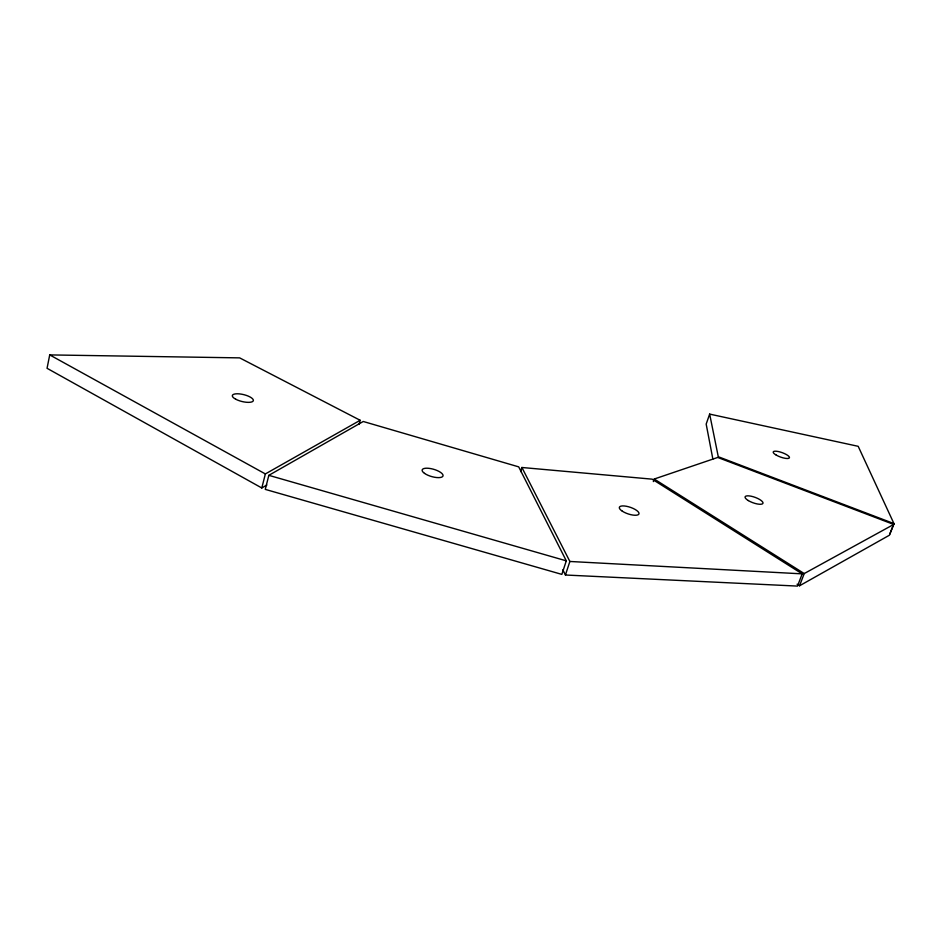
<?xml version="1.0" encoding="UTF-8"?>
<svg xmlns="http://www.w3.org/2000/svg" width="941" height="941" viewBox="0 0 941 941"><rect width="100%" height="100%" fill="white"/><g stroke="black" fill="none" stroke-linecap="round" stroke-linejoin="round"><path stroke-width="1.41" d="M359.05 424.438L360.168 420.286L239.649 357.874L49.72 354.91L47.05 368.296L261.798 487.979L266.868 485.038M261.798 487.979L265.362 473.935L360.168 420.286M268.832 475.334L265.268 489.379L561.848 574.386L566.294 560.836L518.703 466.865L363.25 421.486L268.832 475.334L566.294 560.836M520.632 471.57L521.902 467.489L652.125 479.157L802.191 573.857L797.498 586.09L565.423 575.01L562.836 569.787M565.423 575.01L569.87 561.471L521.902 467.489M653.348 481.592L654.23 479.028L717.724 457.455L893.703 524.443L889.41 535.217L799.544 585.784L797.074 584.208M889.657 534.347L893.95 523.596L858.192 446.316L709.655 414.099L706.173 424.085L712.866 459.055M799.544 585.784L804.226 573.563L893.703 524.443M569.87 561.471L802.191 573.857M893.95 523.596L718.277 456.726L709.655 414.099M49.72 354.91L265.362 473.935M654.23 479.028L804.226 573.563M776.29 455.138A8.587 2.353 19.8 0 0 789.381 457.879A8.587 2.353 19.8 0 0 778.372 451.551A8.587 2.353 19.8 0 0 776.29 455.138M748.307 500.565A9.516 2.905 19.9 0 0 762.904 503.447A9.516 2.905 19.9 0 0 750.859 496.154A9.516 2.905 19.9 0 0 748.307 500.565M622.33 511.198A10.351 3.482 18.7 0 0 638.739 514.304A10.351 3.482 18.7 0 0 626.424 506.27A10.351 3.482 18.7 0 0 622.33 511.198M424.509 473.37A10.833 3.776 16.1 0 0 442.399 476.746A10.833 3.776 16.1 0 0 430.907 468.63A10.833 3.776 16.1 0 0 424.509 473.37M235.791 399.255A10.81 3.552 13.7 0 0 253.153 401.042A10.81 3.552 13.7 0 0 239.579 393.903A10.81 3.552 13.7 0 0 235.791 399.255"/></g></svg>
